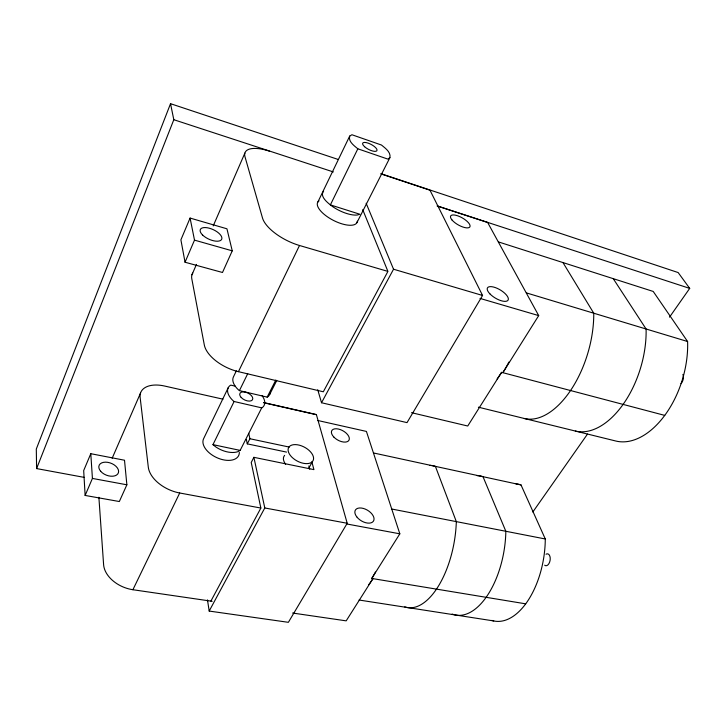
<?xml version="1.0" encoding="UTF-8"?>
<svg xmlns="http://www.w3.org/2000/svg" width="726" height="726" viewBox="0 0 726 726"><rect width="100%" height="100%" fill="white"/><g stroke="black" fill="none" stroke-linecap="round" stroke-linejoin="round"><path stroke-width="1.09" d="M356.902 222.673L389.916 157.642C391.042 152.07 385.197 148.149 381.459 145.028L351.928 134.746L349.687 136.098L317.861 202.028M349.687 136.098C348.063 141.525 354.179 145.726 357.845 148.803L387.847 159.103L389.916 157.642M338.307 159.502L170.528 103.682L36.3 449.031L36.599 468.579L84.28 477.39M36.599 468.579L173.813 119.708L170.528 103.682M90.795 453.696L83.681 470.575L85.133 495.441L119.336 501.53L126.869 484.796L124.509 460.23L90.795 453.696L92.42 478.425L85.133 495.441M190.076 218.063L180.901 239.843L185.039 262.231L222.492 272.486L232.247 250.833L226.939 228.799L190.076 218.063L194.504 240.134L185.039 262.231M112.167 458.242L140.526 393.047M191.954 274.791L196.474 264.391M213.208 225.922L244.862 153.132M228.209 387.738L203.634 438.649A19.448 11.326 25.6 0 0 218.58 458.396A19.448 11.326 25.6 0 0 239.335 452.452M236.367 370.823L233.445 376.894A20.137 10.763 26.1 0 0 238.373 389.789L239.426 390.624L267.159 397.131L267.921 396.732A20.137 10.763 26.1 0 0 270.145 392.639M98.881 497.274L103.609 564.701A28.287 19.321 22.6 0 0 132.903 589.721L179.712 492.999L260.87 508.046L210.885 601.11M192.753 273.076A30.075 14.375 24.8 0 0 191.8 278.811L204.315 344.968A32.08 16.598 25.4 0 0 238.437 371.667L299.502 245.488A34.285 14.447 26.5 0 1 262.503 218.009L244.989 156.752A31.998 12.396 26 0 1 269.382 151.126M261.714 407.867L240.152 450.401L238.037 451.617A19.538 11.253 25.6 0 1 215.767 446.907L212.972 444.639L234.099 401.505L261.714 407.867L262.485 407.449A20.019 10.872 26 0 0 262.104 395.697M239.426 390.624L247.729 373.663M357.845 148.803L330.375 204.895L332.889 206.792A22.207 8.694 27.4 0 0 357.283 215.023L359.887 214.252L330.375 204.895C326.727 201.955 319.576 196.002 323.605 191.147M267.159 397.131L275.816 380.043M269.673 394.472L276.76 380.497M286.543 452.098L247.285 443.867L249.898 438.74L248.728 433.322M311.908 462.063L313.931 469.622L253.891 457.326L251.223 462.489L260.852 508.046M263.465 402.694L316.418 414.718L347.209 523.274L288.376 622.318L209.188 611.065L264.79 507.964L253.891 457.326M380.705 173.823L429.983 190.212L482.563 295.464L407.014 422.623L321.527 402.748L393.537 269.219L366.158 203.271M308.731 468.288L312.47 461.518A13.867 7.823 28.3 0 0 299.566 445.238A13.867 7.823 28.3 0 0 290.482 455.61A13.867 7.823 28.3 0 0 312.47 461.518M525.678 603.832L371.757 578.45L399.826 533.819L366.421 431.435L317.87 420.517M437.106 205.957L487.645 222.483L538.701 315.61L502.855 372.683A82.964 40.474 -73.8 0 0 508.881 362.056M664.744 415.39L501.593 372.347L467.735 426.017L411.515 412.686M532.82 512.012L587.497 434.075M669.517 317.162L689.7 288.394L678.157 272.559L381.322 173.813M681.015 383.637L681.986 382.33A6.67 4.265 -72.2 0 0 682.894 374.435M132.903 589.721L212.183 601.3M292.587 613.034L346.184 620.857L372.937 578.64A73.871 32.116 -79.4 0 1 368.626 584.793M359.043 600.021L493.744 620.939M264.79 507.964L347.209 523.274M346.465 523.918L399.826 533.819M92.42 478.425L126.869 484.796M391.777 509.026L545.28 538.973A69.415 37.806 -80.4 0 1 491.72 620.394M249.898 438.74L289.311 447.089M212.972 444.639L240.152 450.401M373.581 452.979L521.005 484.923L545.28 538.973M222.973 399.173L164.484 386.014A28.214 15.963 23.4 0 0 140.136 397.385L148.304 467.181A29.966 18.268 24.1 0 0 179.712 492.999M263.992 402.631L316.418 414.546M235.242 386.168L230.886 385.134L230.088 385.524A20.019 10.872 26 0 0 233.046 400.67L234.099 401.505M238.437 371.667L323.315 391.786L387.92 271.406L362.728 209.669M478.407 407.186L615.875 441.036A77.392 46.936 -72.6 0 0 687.595 341.519L653.218 291.453L498.39 241.903M194.504 240.134L232.247 250.833M299.502 245.488L387.575 271.306M479.995 298.404L538.701 315.61M393.537 269.219L482.563 295.464M526.35 292.887L687.595 341.519M437.832 206.111L689.7 288.394M173.813 119.708L333.325 171.935M613.252 278.666L646.095 329.005A78.825 45.402 -73 0 1 575.337 431.053M562.968 262.567L593.75 313.215A80.64 43.333 -73.4 0 1 524.326 418.494M317.734 389.762L321.527 402.748M308.859 465.974L309.721 469.223M246.359 439.529L247.285 443.867M207.482 599.903L209.188 611.065M452.162 614.051A70.567 36.418 -80.1 0 0 505.84 531.278L483.008 476.692A70.567 36.418 -80.1 0 0 477.118 475.657M285.645 464.259A13.794 7.877 28.3 0 1 284.628 455.374M404.745 606.882A72.019 34.594 -79.8 0 0 456.327 521.613L435.4 466.373A72.01 34.585 -79.8 0 0 429.801 465.402M515.923 483.888A69.406 37.797 -80.4 0 1 521.005 484.923M375.433 572.052A73.907 32.062 -79.4 0 1 371.757 578.45M546.025 554.228A5.999 3.448 -80.7 0 1 549.881 556.261A5.999 3.448 -80.7 0 1 548.983 563.512L548.212 564.583A5.999 3.448 -80.7 0 1 544.672 565.191M357.337 221.176A22.089 8.821 27.3 0 1 332.771 220.051A22.089 8.821 27.3 0 1 319.004 200.893M501.593 372.347A83 40.42 -73.8 0 1 497.101 378.972M333.824 437.043A9.846 5.309 29.2 0 0 348.961 440.246A9.846 5.309 29.2 0 0 338.325 429.021A9.846 5.309 29.2 0 0 333.824 437.043M356.765 516.858A10.581 6.135 31.2 0 0 373.264 521.386A10.581 6.135 31.2 0 0 363.327 508.427A10.581 6.135 31.2 0 0 356.765 516.858M100.678 471.283A10.327 6.398 21.3 0 0 117.739 473.996A10.327 6.398 21.3 0 0 107.72 462.335A10.327 6.398 21.3 0 0 100.678 471.283M241.141 397.421A7.042 3.821 26 0 0 252.349 399.935A7.042 3.821 26 0 0 245.252 392.104A7.042 3.821 26 0 0 241.141 397.421M489.986 293.948A11.997 4.764 30.8 0 0 507.882 300.41A11.997 4.764 30.8 0 0 495.459 287.632A11.997 4.764 30.8 0 0 489.986 293.948M452.071 220.06A11.053 4.047 29.5 0 0 469.05 227.583A11.053 4.047 29.5 0 0 459.685 216.593A11.053 4.047 29.5 0 0 452.071 220.06M202.618 235.042A11.743 5.245 24.6 0 0 221.23 239.943A11.743 5.245 24.6 0 0 209.179 228.173A11.743 5.245 24.6 0 0 202.618 235.042M364.615 146.734A8.031 2.795 27.7 0 0 376.767 150.854A8.031 2.795 27.7 0 0 368.082 143.104A8.031 2.795 27.7 0 0 364.615 146.734"/></g></svg>
